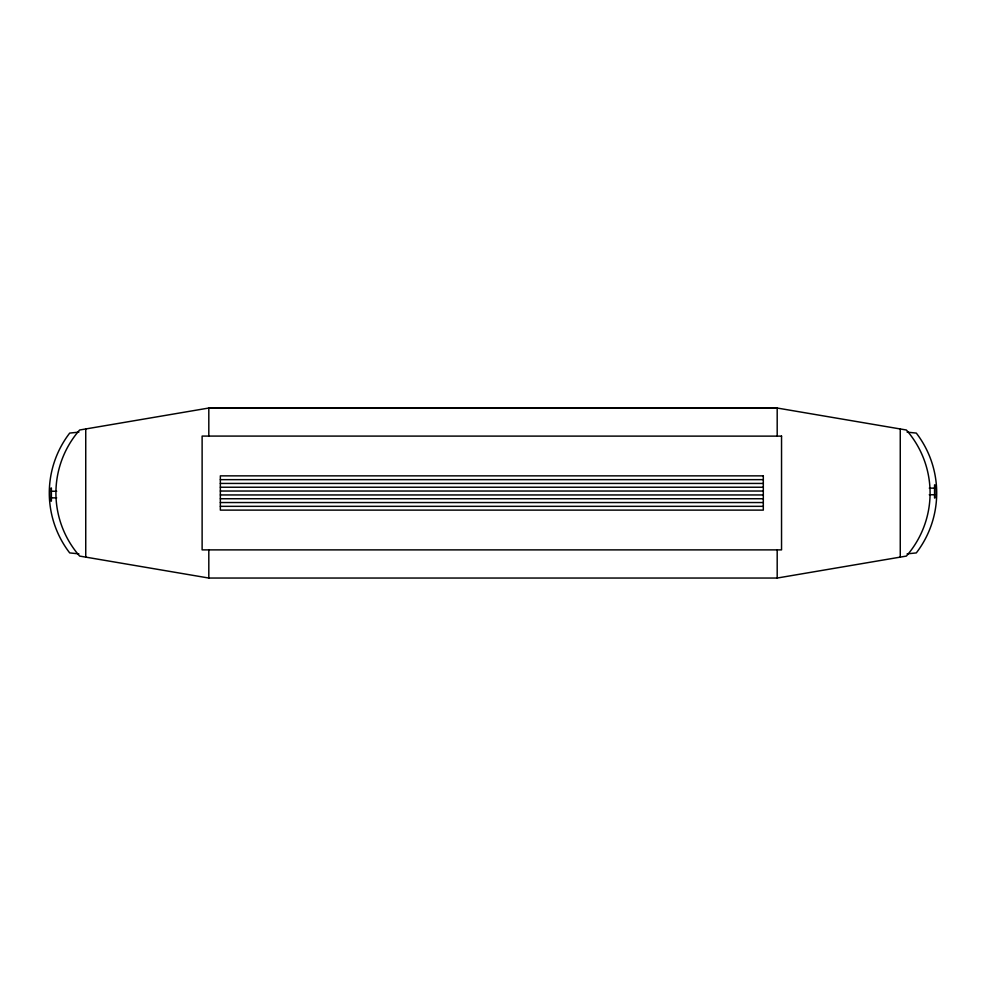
<?xml version="1.0" encoding="UTF-8"?>
<svg xmlns="http://www.w3.org/2000/svg" width="986" height="986" viewBox="0 0 986 986"><rect width="100%" height="100%" fill="white"/><g stroke="black" fill="none" stroke-linecap="round" stroke-linejoin="round"><path stroke-width="1.48" d="M208.81 435.861L208.81 408.031L777.19 408.031L906.368 430.007A95.642 95.642 0 0 1 906.368 556.079L777.19 578.043L208.81 578.043L79.632 556.079A95.642 95.642 0 0 1 79.632 430.007L208.81 408.031L777.141 407.957M78.868 432.139L69.698 433.088A98.181 98.181 0 0 0 69.698 552.912L78.868 553.861M907.132 553.861L916.302 552.912A98.181 98.181 0 0 0 916.302 433.088L907.132 432.139M220.346 479.652L763.312 479.652M220.346 483.436L763.312 483.436M220.346 487.232L763.312 487.232M929.268 488.132L934.568 488.132M220.346 491.028L763.312 491.028M51.383 491.25L56.683 491.25M929.268 494.75L934.568 494.75M220.346 494.947L763.312 494.947M51.383 497.868L56.683 497.868M220.346 498.743L763.312 498.743M220.346 502.54L763.312 502.54M220.346 506.336L763.312 506.336M936.232 484.816L936.232 498.066M934.568 484.816L934.568 498.066M900.255 429.132L900.255 556.942M777.19 408.031L777.19 435.861M777.19 550.213L777.19 578.043M208.81 550.213L208.81 578.043M85.745 429.132L85.745 556.942M51.383 487.934L51.383 501.184M49.731 487.934L49.731 501.184M781.541 436.132L202.118 436.083L202.118 549.88L781.541 549.88L781.541 436.083M763.312 475.856L220.346 475.856L220.346 510.119L763.312 510.119L763.312 475.856"/></g></svg>
